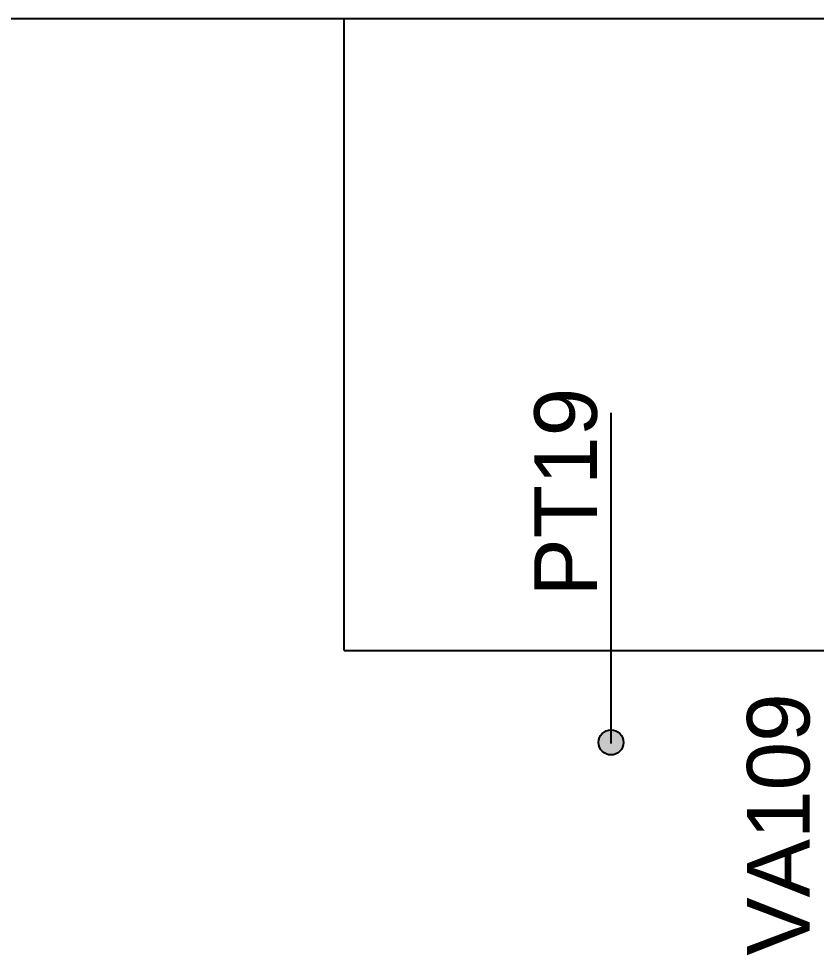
# Model space of a CAD drawing. Extents: x -1789 to 4156, y -3064 to 1391.
# Drawn here: x 2634.4 to 2761.9, y -889.9 to -740.2 of the extents above; entities that cross this region are included whole.
import ezdxf

# ---------------------------------------------------------------- set-up
doc = ezdxf.new("R2010")
doc.units = 0
for name, color, linetype in [('1', 1, 'CONTINUOUS'), ('2', 2, 'CONTINUOUS'), ('3', 3, 'CONTINUOUS')]:
    doc.layers.add(name, color=color, linetype=linetype)
doc.styles.add('TQS_ARIAL', font='arial.ttf')

msp = doc.modelspace()

# ---------------------------------------------------------------- linework, layer by layer
at = {"layer": '1', "linetype": 'Continuous'}
msp.add_line((2729.11515, -856.079), (2729.11515, -803.2376), dxfattribs=at)
msp.add_circle((2729.09795, -855.90885), 2, dxfattribs=at)
for points in [[(2731.09795, -855.90885), (2728.09795, -854.1768), (2727.21855, -855.2248)], [(2731.09795, -855.90885), (2729.44525, -853.93925), (2728.09795, -854.1768)], [(2731.09795, -855.90885), (2730.63005, -854.6233), (2729.44525, -853.93925)], [(2731.09795, -855.90885), (2727.21855, -855.2248), (2727.21855, -856.5929)], [(2731.09795, -855.90885), (2727.21855, -856.5929), (2728.09795, -857.6409)], [(2731.09795, -855.90885), (2728.09795, -857.6409), (2729.44525, -857.87845)], [(2731.09795, -855.90885), (2729.44525, -857.87845), (2730.63005, -857.19445)], [(2731.09795, -855.90885), (2730.63005, -857.19445), (2731.09795, -855.90885)]]:
    msp.add_solid(points, dxfattribs=at)
at = {"layer": '3', "linetype": 'Continuous'}
for p, q in [((2786.4368, -740.2195), (2586.4368, -740.2195)), ((2686.4368, -841.2197), (2686.4368, -740.2195)), ((2686.4368, -841.2197), (2786.4368, -841.2197))]:
    msp.add_line(p, q, dxfattribs=at)

# ---------------------------------------------------------------- texts
at = {"layer": '2', "linetype": 'Continuous', "style": 'TQS_ARIAL'}
for s, p in [('PT19', (2726.8366, -832.59165)), ('VA109', (2760.83105, -889.99245))]:
    msp.add_text(s, height=10, rotation=90, dxfattribs=at).set_placement(p)

doc.saveas('drawing.dxf')
